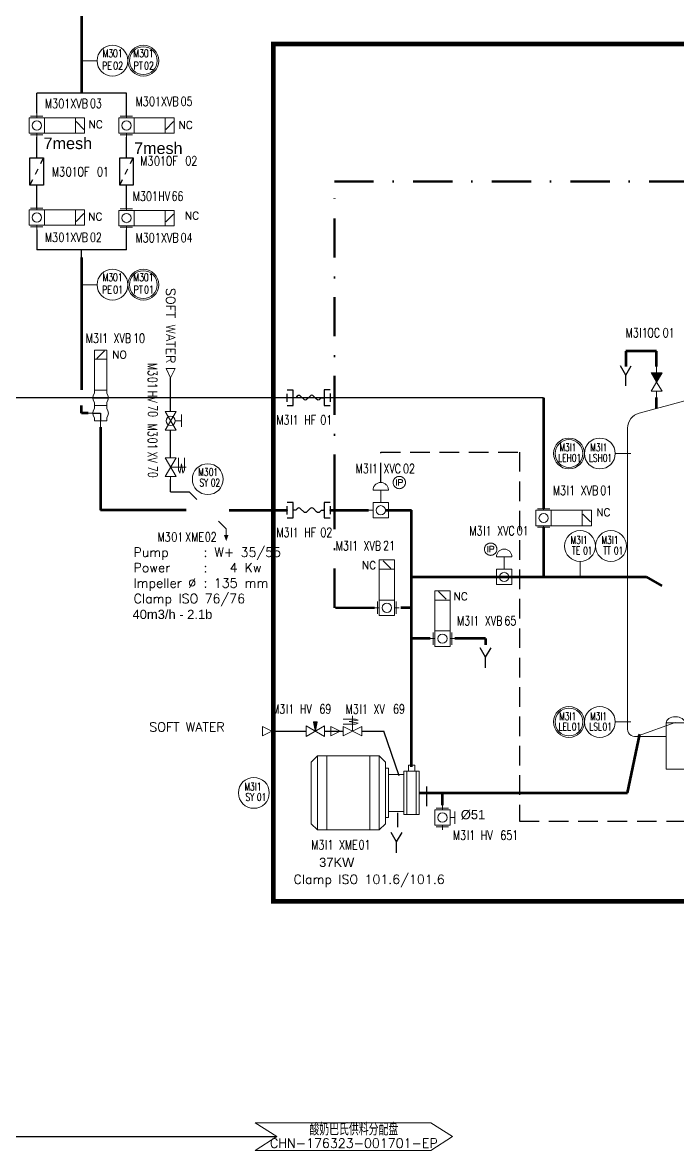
# Model space of a CAD drawing. Header units: inches. Extents: x 11605 to 13264, y 22375 to 23337.
# Drawn here: x 12701.2 to 12913.4, y 22515.1 to 22880.7 of the extents above; entities that cross this region are included whole.
import ezdxf
from ezdxf.enums import TextEntityAlignment as Align

# ---------------------------------------------------------------- set-up
doc = ezdxf.new("R2010")
doc.units = ezdxf.units.IN
doc.header["$MEASUREMENT"] = 0
for name, pattern in [('ACAD_ISO02W100', [15, 12, -3]), ('DASHDOT', [25.4, 12.7, -6.35, 0, -6.35]), ('DASHDOT2', [12.7, 6.35, -3.175, 0, -3.175]), ('DASHED', [19.05, 12.7, -6.35]), ('DASHED2', [9.525, 6.35, -3.175])]:
    doc.linetypes.add(name, pattern=pattern)
for name, color, linetype, lineweight in [('19 Pipe Process', 30, 'Continuous', 30), ('31 Equipment', 7, 'Continuous', 9), ('33 Instruments Labels', 7, 'Continuous', 9), ('43 TXT English', 7, 'Continuous', 9), ('Equipment', 7, 'Continuous', 9), ('Other-material', 7, 'Continuous', 9), ('Pipe-cip', 4, 'DASHDOT', 50), ('Pipe-process', 30, 'Continuous', 70), ('Pipe-water', 5, 'Continuous', 30), ('Valves-other', 7, 'Continuous', 9)]:
    doc.layers.add(name, color=color, linetype=linetype, lineweight=lineweight)
for name, color, linetype in [('DIAMETRE', 7, 'Continuous'), ('LIAISON INSTRUMENTATION', 140, 'DASHED2'), ('MATERIEL-DIVERS', 7, 'Continuous'), ('OTHER MATERIAL', 7, 'Continuous'), ('PIPE_WATER', 5, 'Continuous'), ('REPERES', 7, 'Continuous'), ('Skid', 5, 'Continuous'), ('techn-data', 7, 'Continuous'), ('TEXTES', 7, 'Continuous'), ('TUYAUTERIE-EAU', 5, 'Continuous'), ('TUYAUTERIE-NEP', 4, 'DASHDOT2'), ('TUYAUTERIE-PROCESS', 30, 'Continuous'), ('TXT_FR', 7, 'Continuous'), ('VANNES', 7, 'Continuous')]:
    doc.layers.add(name, color=color, linetype=linetype)
doc.layers.get('REPERES').off()
doc.styles.add('ROMANS', font='ROMANS.SHX')
doc.styles.get("Standard").update_dxf_attribs({"font": 'arial.ttf'})
doc.styles.add('USER1', font='TXT.SHX', dxfattribs={"bigfont": 'gbcbig.shx'})

# ---------------------------------------------------------------- blocks, each defined once
blk = doc.blocks.new('PSTR')
at = {"color": 7}
for p, q in [((3, 1.5), (-3, 1.5)), ((-3, 1.5), (-3, -1.5)), ((-0.6, -0.3), (0.6, 0.3)), ((1.8, 0.9), (3, 1.5)), ((3, -1.5), (3, 1.5)), ((-3, -1.5), (-1.8, -0.9)), ((-3, -1.5), (3, -1.5))]:
    blk.add_line(p, q, dxfattribs=at)
at = {"color": 7, "extrusion": (-1, 0, 0)}
blk.add_point((-3, 0), dxfattribs=at)
at = {"color": 7, "extrusion": (1, 0, 0)}
blk.add_point((3, 0), dxfattribs=at)
blk = doc.blocks.new('APV-VLV-BFLY-SVS-3')
at = {"layer": '31 Equipment', "ltscale": 38}
for p, q in [((1.25, 15.25), (-1.25, 12.75)), ((-2.5, 0), (-4, 0)), ((2.5, 2.5), (-2.5, 2.5)), ((-2.5, 2.5), (-2.5, -2.5)), ((2.5, -2.5), (2.5, 2.5)), ((2.5, 0), (4, 0)), ((-2.5, -2.5), (2.5, -2.5))]:
    blk.add_line(p, q, dxfattribs=at)
at = {"layer": '31 Equipment'}
for p, q in [((-3, 2), (-3, -2)), ((3, -2), (3, 2))]:
    blk.add_line(p, q, dxfattribs=at)
at = {"layer": '31 Equipment', "ltscale": 38}
for points in [[(-2.5, 12.5), (2.5, 12.5), (2.5, 15.5), (-2.5, 15.5)], [(-2.5, 2.5), (2.5, 2.5), (2.5, 12.5), (-2.5, 12.5)]]:
    blk.add_lwpolyline(points, close=True, dxfattribs=at)
blk.add_circle((0, 0), 1.5, dxfattribs=at)
blk = doc.blocks.new('APV-INS-M-L-PE')
at = {"layer": '31 Equipment', "color": 7}
blk.add_line((0, -5), (0, -10), dxfattribs=at)
blk.add_circle((0, 0), 5, dxfattribs=at)
at = {"layer": '33 Instruments Labels', "style": 'ROMANS', "width": 0.8, "flags": 8}
blk.add_attdef('PE', text='', height=3, dxfattribs=at).set_placement((0, 0), align=Align.MIDDLE)
blk = doc.blocks.new('APV-INS-F-L-PT')
at = {"layer": '31 Equipment'}
for radius in [5, 4.5]:
    blk.add_circle((0, 0), radius, dxfattribs=at)
blk = doc.blocks.new('APV-SIGN-ARW-DWG-1')
at = {"layer": '31 Equipment'}
for p, q in [((-32, 4.49), (25, 4.49)), ((-32, 4.49), (-25, 0)), ((25, 4.49), (32, 0)), ((-25, 0), (-32, -4.49)), ((32, 0), (25, -4.49)), ((-32, -4.49), (25, -4.49))]:
    blk.add_line(p, q, dxfattribs=at)
at = {"layer": '31 Equipment', "style": 'ROMANS', "width": 0.8}
for tag, p in [('TEXT1', (0, 0.37)), ('TEXT2', (0, -3.63))]:
    blk.add_attdef(tag, text='', height=3, dxfattribs=at).set_placement(p, align=Align.CENTER)
blk = doc.blocks.new('REPNORM1')
at = {"layer": 'TEXTES', "style": 'ROMANS', "width": 0.75}
for tag, p in [('ZONE', (-9.75, -1.25)), ('SOUSZONE', (-5.25, -1.25)), ('ELEMENT', (-0.75, -1.25)), ('NUM', (5.59, -1.22))]:
    blk.add_attdef(tag, p, '', height=3, dxfattribs=at)
blk = doc.blocks.new('REPINS')
at = {"layer": 'TEXTES', "style": 'ROMANS', "width": 0.75}
for tag, p in [('ZONE', (-3.3, 1)), ('SOUSZONE', (0.1, 1)), ('NUM', (0.2, -3))]:
    blk.add_attdef(tag, p, '', height=2.5, dxfattribs=at)
blk.add_attdef('ELEMENT', text='', height=2.5, dxfattribs=at).set_placement((-0.2, -3), align=Align.RIGHT)
blk = doc.blocks.new('NOR_FLEXMIX_MIXER')
at = {"color": 7}
for p, q in [((-7, 0), (7, 0)), ((-7, -1), (-7, 0)), ((7, 0), (7, -1)), ((-9, -1.5), (-7, -1.5)), ((-9, -1.5), (-9, -3.5)), ((-9, -3.5), (-7, -3.5)), ((7, -1), (-7, -1)), ((-7, -1), (-7, -4)), ((7, -4), (7, -1)), ((-7, -4), (-7, -5)), ((-7, -4), (7, -4)), ((-7, -5), (7, -5)), ((-6, -5), (-6, -10)), ((6, -5), (6, -10)), ((7, -5), (7, -4)), ((8, -10), (-8, -10)), ((-8, -11), (-8, -10)), ((8, -11), (8, -10)), ((-10, -11), (-12, -13)), ((12, -13), (-12, -13)), ((-12, -13), (-12, -16)), ((-10, -11), (10, -11)), ((10, -11), (12, -13)), ((12, -13), (12, -16)), ((12, -16), (-12, -16)), ((-12, -16), (-12, -30)), ((12, -16), (12, -30)), ((-12, -30), (12, -30)), ((-12, -30), (-12, -33)), ((12, -30), (12, -33)), ((12, -33), (-12, -33)), ((-10, -35), (-12, -33)), ((-10, -35), (10, -35)), ((10, -35), (12, -33))]:
    blk.add_line(p, q, dxfattribs=at)
blk = doc.blocks.new('*X94')
at = {"color": 0}
for p, q in [((99, 210), (99, 210)), ((99.01, 209.96), (99.05, 210)), ((99.02, 209.88), (99.14, 210)), ((99.02, 209.92), (99.09, 210)), ((99.03, 209.85), (99.18, 210)), ((99.04, 209.81), (99.23, 210)), ((99.05, 209.73), (99.32, 210)), ((99.05, 209.77), (99.27, 210)), ((99.06, 209.7), (99.36, 210)), ((99.07, 209.66), (99.41, 210)), ((99.08, 209.59), (99.5, 210)), ((99.08, 209.62), (99.45, 210)), ((99.09, 209.55), (99.54, 210)), ((99.1, 209.51), (99.59, 210)), ((99.11, 209.44), (99.68, 210)), ((99.11, 209.47), (99.63, 210)), ((99.12, 209.4), (99.72, 210)), ((99.13, 209.36), (99.77, 210)), ((99.14, 209.29), (99.86, 210)), ((99.14, 209.32), (99.81, 210)), ((99.15, 209.25), (99.9, 210)), ((99.16, 209.21), (99.95, 210)), ((99.17, 209.14), (100.04, 210)), ((99.17, 209.17), (99.99, 210)), ((99.18, 209.1), (100.08, 210)), ((99.19, 209.06), (100.13, 210)), ((99.2, 208.99), (100.22, 210)), ((99.2, 209.02), (100.17, 210)), ((99.21, 208.95), (100.26, 210)), ((99.22, 208.91), (100.31, 210)), ((99.23, 208.84), (100.4, 210)), ((99.23, 208.87), (100.35, 210)), ((99.24, 208.8), (100.44, 210)), ((99.25, 208.76), (100.49, 210)), ((99.26, 208.69), (100.58, 210)), ((99.26, 208.72), (100.53, 210)), ((99.27, 208.65), (100.62, 210)), ((99.28, 208.61), (100.67, 210)), ((99.29, 208.54), (100.76, 210)), ((99.29, 208.57), (100.71, 210)), ((99.3, 208.5), (100.8, 210)), ((99.31, 208.43), (100.89, 210)), ((99.31, 208.46), (100.84, 210)), ((99.32, 208.39), (100.93, 210)), ((99.33, 208.35), (100.98, 210)), ((99.34, 208.31), (100.99, 209.97)), ((99.34, 208.28), (100.98, 209.91)), ((99.35, 208.24), (100.97, 209.86)), ((99.36, 208.2), (100.96, 209.8)), ((99.37, 208.16), (100.95, 209.74)), ((99.37, 208.13), (100.94, 209.69)), ((99.38, 208.09), (100.93, 209.63)), ((99.39, 208.05), (100.92, 209.58)), ((99.4, 208.01), (100.9, 209.52)), ((99.4, 207.98), (100.89, 209.46)), ((99.41, 207.94), (100.88, 209.41)), ((99.42, 207.9), (100.87, 209.35)), ((99.43, 207.86), (100.86, 209.3)), ((99.43, 207.83), (100.85, 209.24)), ((99.44, 207.79), (100.84, 209.18)), ((99.45, 207.75), (100.83, 209.13)), ((99.46, 207.71), (100.81, 209.07)), ((99.46, 207.68), (100.8, 209.02)), ((99.47, 207.64), (100.79, 208.96)), ((99.48, 207.6), (100.78, 208.9)), ((99.49, 207.56), (100.77, 208.85)), ((99.49, 207.53), (100.76, 208.79)), ((99.5, 207.49), (100.75, 208.73)), ((99.51, 207.45), (100.74, 208.68)), ((99.52, 207.41), (100.72, 208.62)), ((99.52, 207.38), (100.71, 208.57)), ((99.53, 207.34), (100.7, 208.51)), ((99.54, 207.3), (100.69, 208.45)), ((99.55, 207.27), (100.68, 208.4)), ((99.55, 207.23), (100.67, 208.34)), ((99.56, 207.19), (100.66, 208.29)), ((99.57, 207.15), (100.65, 208.23)), ((99.58, 207.12), (100.63, 208.17)), ((99.58, 207.08), (100.62, 208.12)), ((99.59, 207.04), (100.61, 208.06)), ((99.6, 207), (100.6, 208)), ((99.61, 206.97), (100.59, 207.95)), ((99.61, 206.93), (100.58, 207.89)), ((99.62, 206.89), (100.57, 207.84)), ((99.63, 206.85), (100.56, 207.78)), ((99.64, 206.82), (100.54, 207.72)), ((99.64, 206.78), (100.53, 207.67)), ((99.65, 206.74), (100.52, 207.61)), ((99.66, 206.7), (100.51, 207.56)), ((99.67, 206.67), (100.5, 207.5)), ((99.67, 206.63), (100.49, 207.44)), ((99.68, 206.59), (100.48, 207.39)), ((99.69, 206.55), (100.47, 207.33)), ((99.7, 206.52), (100.46, 207.28)), ((99.7, 206.48), (100.44, 207.22)), ((99.71, 206.44), (100.43, 207.16)), ((99.72, 206.4), (100.42, 207.11)), ((99.73, 206.37), (100.41, 207.05)), ((99.73, 206.33), (100.4, 206.99)), ((99.74, 206.29), (100.39, 206.94)), ((99.75, 206.25), (100.38, 206.88)), ((99.76, 206.22), (100.37, 206.83)), ((99.76, 206.18), (100.35, 206.77)), ((99.77, 206.14), (100.34, 206.71)), ((99.78, 206.11), (100.33, 206.66)), ((99.79, 206.07), (100.32, 206.6)), ((99.79, 206.03), (100.31, 206.55)), ((99.8, 205.99), (100.3, 206.49)), ((99.81, 205.96), (100.29, 206.43)), ((99.82, 205.92), (100.28, 206.38)), ((99.82, 205.88), (100.26, 206.32)), ((99.83, 205.84), (100.25, 206.26)), ((99.84, 205.81), (100.24, 206.21)), ((99.85, 205.77), (100.23, 206.15)), ((99.85, 205.73), (100.22, 206.1)), ((99.86, 205.69), (100.21, 206.04)), ((99.87, 205.66), (100.2, 205.98)), ((99.88, 205.62), (100.19, 205.93)), ((99.88, 205.58), (100.17, 205.87)), ((99.89, 205.54), (100.16, 205.82)), ((99.9, 205.51), (100.15, 205.76)), ((99.91, 205.47), (100.14, 205.7)), ((99.91, 205.43), (100.13, 205.65)), ((99.92, 205.39), (100.12, 205.59)), ((99.93, 205.36), (100.11, 205.54)), ((99.94, 205.32), (100.1, 205.48)), ((99.94, 205.28), (100.08, 205.42)), ((99.95, 205.24), (100.07, 205.37)), ((99.96, 205.21), (100.06, 205.31)), ((99.97, 205.17), (100.05, 205.25)), ((99.97, 205.13), (100.04, 205.2)), ((99.98, 205.09), (100.03, 205.14)), ((99.99, 205.06), (100.02, 205.09)), ((100, 205.02), (100.01, 205.03))]:
    blk.add_line(p, q, dxfattribs=at)
blk = doc.blocks.new('NOR-REGULATING_VALVE_NEEDLE _TYPE_MANUAL')
at = {"color": 7}
for p, q in [((-3, 1.734), (-3, -1.734)), ((-3, -1.734), (3, 1.734)), ((3, -1.734), (-3, 1.734)), ((0.6, 3), (-0.6, 3)), ((-0.6, 3), (0, 0)), ((0, 0), (0.6, 3)), ((3, 1.734), (3, -1.734))]:
    blk.add_line(p, q, dxfattribs=at)
at = {"color": 7, "extrusion": (-1, 0, 0)}
blk.add_point((-3, 0), dxfattribs=at)
at = {"color": 7, "extrusion": (1, 0, 0)}
blk.add_point((3, 0), dxfattribs=at)
at = {"color": 7, "xscale": 0.599999999999909, "yscale": 0.599999999999909, "zscale": 0.599999999999909}
blk.add_blockref('*X94', (-60, -123), dxfattribs=at)
at = {"layer": 'Equipment', "insert": (0, 0), "char_height": 2.5, "width": 210, "attachment_point": 1}
blk.add_mtext('{\\C5; }', dxfattribs=at)
blk = doc.blocks.new('NOR-SOLENOID_VALVE_2_WAY')
for p, q in [((-1.02, 3.92), (-1.89, 3.58)), ((2.99, 3.92), (-1.02, 3.92)), ((0, -0.01), (0, 4.99)), ((-3.03, -1.48), (2.97, 1.52)), ((-3.03, 1.52), (-3.03, -1.48)), ((2.97, -1.48), (-3.03, 1.52)), ((-1.89, 3.58), (1.05, 3.1)), ((1.05, 3.1), (-1.89, 2.62)), ((-1.02, 2.27), (-1.89, 2.62)), ((2.99, 2.27), (-1.02, 2.27)), ((2.97, 1.52), (2.97, -1.48))]:
    blk.add_line(p, q)
at = {"layer": 'Equipment', "insert": (0, 0), "char_height": 2.5, "width": 210, "attachment_point": 1}
blk.add_mtext('{\\C5; }', dxfattribs=at)
blk = doc.blocks.new('NOR-DRAIN')
for p, q in [((0, 0), (-1.75, 3.03)), ((0, 0), (1.75, 3.03)), ((0, -3.5), (0, 0))]:
    blk.add_line(p, q)
blk = doc.blocks.new('NOR_UTIL-ARROW_LEFT')
for p, q in [((-1.5, 0), (1.5, 1.5)), ((1.5, -1.5), (-1.5, 0)), ((1.5, 1.5), (1.5, -1.5))]:
    blk.add_line(p, q)
blk = doc.blocks.new('nor_instant_mix_tank')
for p, q in [((-46.29, 104.83), (0, 117.24)), ((46.29, 104.83), (0, 117.24)), ((-29.02, 112.1), (-48.32, 106.85)), ((-29.02, 112.1, 10), (-48.32, 106.85, 10)), ((-28.92, 111.71, 10), (-48.22, 106.47, 10)), ((-29.74, 111.49), (-29.19, 109.48)), ((-29.02, 112.1), (-28.92, 111.71, 10)), ((-48.32, 106.85), (-48.22, 106.47, 10)), ((-47.4, 106.69), (-46.86, 104.68)), ((-50, 100), (-50, 2.4)), ((50, 100), (50, 2.4)), ((-50, 6.4), (-52, 4.4)), ((31.5, 4.4), (37.5, 4.4)), ((-47.6, 0), (31.5, 0)), ((37.5, 0), (47.6, 0)), ((31.5, -10.6), (37.5, -10.6))]:
    blk.add_line(p, q)
at = {"linetype": 'DASHED'}
for p in [(-46.59, 0.22), (46.59, 0.22)]:
    blk.add_line(p, (0, 17), dxfattribs=at)
at = {"color": 7}
for p, q in [((-52, 4.4), (-52, -10.6)), ((31.5, 4.4), (31.5, -10.6)), ((37.5, -10.6), (37.5, 4.4)), ((-46, -10.6), (-46, 0.5)), ((-52, -10.6), (-46, -10.6))]:
    blk.add_line(p, q, dxfattribs=at)
for centre, radius, start, end in [((-32.38, 86.32), 26, 82.5821, 127.8219), ((-45, 100), 5, 105, 180), ((45, 100), 5, 0, 75), ((-47.6, 2.4), 2.4, 180, 295), ((47.6, 2.4), 2.4, 245, 0)]:
    blk.add_arc(centre, radius, start, end)
blk.add_ellipse((34.5, 4.4), major_axis=(-3, 0), ratio=0.666667, start_param=3.141593, end_param=6.283185)
blk = doc.blocks.new('APV-VLV-MODUL-BFLY-1')
at = {"layer": '31 Equipment', "linetype": 'ACAD_ISO02W100', "ltscale": 38}
for p, q in [((2.5, 6.5), (-2.5, 6.5)), ((0, 2.5), (0, 6.5))]:
    blk.add_line(p, q, dxfattribs=at)
at = {"layer": '31 Equipment', "ltscale": 38}
for p, q in [((-2.5, 0), (-4, 0)), ((2.5, 2.5), (-2.5, 2.5)), ((-2.5, 2.5), (-2.5, -2.5)), ((2.5, -2.5), (2.5, 2.5)), ((2.5, 0), (4, 0)), ((-2.5, -2.5), (2.5, -2.5))]:
    blk.add_line(p, q, dxfattribs=at)
blk.add_circle((0, 0), 1.5, dxfattribs=at)
at = {"layer": '31 Equipment', "linetype": 'ACAD_ISO02W100', "ltscale": 38}
blk.add_arc((0, 6.5), 2.5, 0, 180, dxfattribs=at)
blk = doc.blocks.new('APV-VLV-IPCNV-GEN-1')
at = {"layer": '31 Equipment', "linetype": 'ACAD_ISO02W100', "ltscale": 38}
blk.add_circle((0, 0), 2, dxfattribs=at)
at = {"layer": '31 Equipment', "style": 'ROMANS'}
blk.add_text('IP', height=2, dxfattribs=at).set_placement((0, 0), align=Align.MIDDLE)
blk = doc.blocks.new('APV-INS-M-L-SY')
at = {"layer": '31 Equipment', "color": 7}
blk.add_circle((0, 0), 5, dxfattribs=at)
blk = doc.blocks.new('APV-INS-M-L-LE1')
at = {"layer": '31 Equipment', "color": 7}
blk.add_line((0, -5), (0, -10), dxfattribs=at)
blk.add_circle((0, 0), 5, dxfattribs=at)
blk = doc.blocks.new('APV-INS-F-L-LS')
at = {"layer": '31 Equipment'}
for radius in [5, 4.5]:
    blk.add_circle((0, 0), radius, dxfattribs=at)
at = {"layer": '33 Instruments Labels', "style": 'ROMANS', "width": 0.8}
blk.add_attdef('LS?', text='', height=3, dxfattribs=at).set_placement((0, 0), align=Align.MIDDLE)
blk = doc.blocks.new('APV-FCE-NRV-GEN-1')
at = {"layer": '31 Equipment'}
h = blk.add_hatch(dxfattribs=at)
h.set_pattern_fill('ANSI31', color=256, scale=0.01, style=0)
h.set_pattern_definition([(45, (0, 0), (-0.02245064, 0.02245064), [])])
h.paths.add_polyline_path([(3, 1.75), (3, -1.75), (0, 0)])
at = {"layer": '31 Equipment', "linetype": 'ACAD_ISO02W100', "ltscale": 38}
for p, q in [((-3, 0), (-5, 0)), ((0, 0), (-3, 1.75)), ((-3, 1.75), (-3, -1.75)), ((0, 0), (-3, -1.75)), ((0, 0), (3, 1.75)), ((0, 0), (3, -1.75)), ((3, 1.75), (3, -1.75)), ((3, 0), (5, 0))]:
    blk.add_line(p, q, dxfattribs=at)
blk = doc.blocks.new('APV-VLVM-BFLY-SVS-1')
at = {"layer": '31 Equipment', "ltscale": 38}
for p, q in [((-2, 4), (2, 4)), ((0, 2.5), (0, 4)), ((-2.5, 0), (-4, 0)), ((2.5, 2.5), (-2.5, 2.5)), ((-2.5, 2.5), (-2.5, -2.5)), ((2.5, -2.5), (2.5, 2.5)), ((2.5, 0), (4, 0)), ((-2.5, -2.5), (2.5, -2.5))]:
    blk.add_line(p, q, dxfattribs=at)
at = {"layer": '31 Equipment'}
for p, q in [((-3, 2), (-3, -2)), ((3, -2), (3, 2))]:
    blk.add_line(p, q, dxfattribs=at)
at = {"layer": '31 Equipment', "ltscale": 38}
blk.add_circle((0, 0), 1.5, dxfattribs=at)
blk = doc.blocks.new('APV-PMP-GEN-FLUSH-1')
at = {"layer": '31 Equipment', "color": 7}
for p, q in [((-3.54, 3.54), (-6, 6)), ((5.99, -6), (3.53, -3.54))]:
    blk.add_line(p, q, dxfattribs=at)
at = {"layer": '31 Equipment', "linetype": 'ACAD_ISO02W100', "ltscale": 38}
blk.add_line((6, -6), (6, -8), dxfattribs=at)
at = {"layer": '31 Equipment'}
blk.add_lwpolyline([(6, -10, 0, 1.5, 0), (6, -8, 1.5, 1.5, 0)], format="xyseb", dxfattribs=at)
blk = doc.blocks.new('APV-VLVM-BALL-KHV+MF-1')
at = {"layer": '31 Equipment', "ltscale": 38}
for p, q in [((-3, 0), (-4, 0)), ((3, 0), (4, 0))]:
    blk.add_line(p, q, dxfattribs=at)
at = {"layer": '31 Equipment'}
for p, q in [((-3, 1.734), (-3, -1.734)), ((-3, -1.734), (3, 1.734)), ((3, -1.734), (-3, 1.734)), ((-2, 3.5), (2, 3.5)), ((0, 1.5), (0, 3.5)), ((3, 1.734), (3, -1.734))]:
    blk.add_line(p, q, dxfattribs=at)
blk.add_circle((0, 0), 1.5, dxfattribs=at)
blk = doc.blocks.new('APV-VLV-SOLV-22-1')
at = {"layer": '31 Equipment', "linetype": 'ACAD_ISO02W100', "ltscale": 38}
for p, q in [((-1, 4.5), (-2, 4)), ((-2, 4), (1, 3.5)), ((3, 4.5), (-1, 4.5)), ((0, 0), (0, 5)), ((-2, 3), (1, 3.5)), ((-1, 2.5), (-2, 3)), ((3, 2.5), (-1, 2.5))]:
    blk.add_line(p, q, dxfattribs=at)
at = {"layer": '31 Equipment', "ltscale": 38}
for p, q in [((-3, 0), (-4, 0)), ((3, 0), (4, 0))]:
    blk.add_line(p, q, dxfattribs=at)
at = {"layer": '31 Equipment'}
for p, q in [((-3, 1.734), (-3, -1.734)), ((-3, -1.734), (3, 1.734)), ((3, -1.734), (-3, 1.734)), ((3, 1.734), (3, -1.734))]:
    blk.add_line(p, q, dxfattribs=at)
blk = doc.blocks.new('APV-SIGN-ARW-FLOW-1')
at = {"layer": '31 Equipment'}
for p, q in [((-1.5, -1.5), (-1.5, 1.5)), ((-1.5, 1.5), (1.5, 0)), ((1.5, 0), (-1.5, -1.5))]:
    blk.add_line(p, q, dxfattribs=at)
blk = doc.blocks.new('REPINS2')
at = {"layer": 'TEXTES', "style": 'ROMANS', "width": 0.7}
for tag, p in [('ZONE', (-3.35, 0.8)), ('SOUSZONE', (0.05, 0.8)), ('NUM', (0.7, -2.6))]:
    blk.add_attdef(tag, p, '', height=2.5, dxfattribs=at)
blk.add_attdef('ELEMENT', text='', height=2.5, dxfattribs=at).set_placement((-1.56, -2.59), align=Align.CENTER)
blk = doc.blocks.new('REPNORM')
at = {"layer": 'TEXTES', "style": 'ROMANS', "width": 0.75}
for tag, p in [('ZONE', (-9.75, -1.25)), ('SOUSZONE', (-5.25, -1.25)), ('ELEMENT', (0, -1.25)), ('NUM', (4.5, -1.25))]:
    blk.add_attdef(tag, p, '', height=3, dxfattribs=at)
blk = doc.blocks.new('TEXT-PUMP_caract_ANGLAIS')
at = {"layer": 'techn-data', "style": 'ROMANS'}
for s, p in [('Pump', (-22, 9)), ('Power', (-22, 4)), ('Kw', (14, 4)), ('Impeller %%C', (-22, -1)), ('mm', (14, -1))]:
    blk.add_text(s, height=3, dxfattribs=at).set_placement(p)
for p in [(2, 9), (2, 4), (2, -1)]:
    blk.add_text(':', height=3, dxfattribs=at).set_placement(p, align=Align.RIGHT)
blk.add_attdef('Type', (4.23, 9), '', height=3, dxfattribs=at)
for tag, p in [('Pui', (11.76, 4)), ('Dia', (11.76, -1))]:
    blk.add_attdef(tag, text='', height=3, dxfattribs=at).set_placement(p, align=Align.RIGHT)
blk = doc.blocks.new('APV-VLV-SSEAT-SW44-4')
at = {"layer": '31 Equipment', "ltscale": 38}
for p, q in [((1.25, 20.25), (-1.25, 17.75)), ((-2, 7.5), (-2, 6.5)), ((2, 7.5), (2, 6.5)), ((-4, 5), (-2.5, 5)), ((-2.5, 0), (-4, 0)), ((-2, 2.5), (-2, 3.5)), ((-2, 2.5), (2, 2.5)), ((-2, 2.5), (-2, 1.5)), ((2, 2.5), (2, 3.5)), ((2, 2.5), (2, 1.5)), ((-2, -1.5), (-2, -2.5)), ((-2, -2.5), (2, -2.5)), ((0, -2.5), (0, -5)), ((2, -1.5), (2, -2.5))]:
    blk.add_line(p, q, dxfattribs=at)
at = {"layer": '31 Equipment', "lineweight": 30}
for p, q in [((-2.5, 5), (2.5, 5)), ((-2.5, 0), (0, 0)), ((0, 0), (0, -2.5))]:
    blk.add_line(p, q, dxfattribs=at)
at = {"layer": '31 Equipment'}
blk.add_line((2.5, 5), (4, 5), dxfattribs=at)
at = {"layer": '31 Equipment', "ltscale": 38}
for points in [[(-2, 17.5), (2, 17.5), (2, 20.5), (-2, 20.5)], [(-2, 7.5), (2, 7.5), (2, 17.5), (-2, 17.5)]]:
    blk.add_lwpolyline(points, close=True, dxfattribs=at)
for centre, start, end in [((0, 5), 143.1301, 216.8699), ((0, 5), 323.1301, 36.8699), ((0, 0), 143.1301, 216.8699), ((0, 0), 323.1301, 36.8699)]:
    blk.add_arc(centre, 2.5, start, end, dxfattribs=at)
blk = doc.blocks.new('BLANK-M')
at = {"color": 7}
for p, q in [((0, 2.5), (0, -2.5)), ((2, 2.5), (0, 2.5)), ((2, 1.33), (2, -1.33)), ((0, -2.5), (2, -2.5)), ((2, -1.33), (2, -1.33))]:
    blk.add_line(p, q, dxfattribs=at)
at = {"layer": 'MATERIEL-DIVERS', "color": 2}
for p in [(0, 0), (2, 0)]:
    blk.add_point(p, dxfattribs=at)
at = {"layer": 'MATERIEL-DIVERS', "color": 7, "extrusion": (-1, 0, 0)}
blk.add_point((0, 0), dxfattribs=at)
at = {"layer": 'MATERIEL-DIVERS', "color": 7, "extrusion": (1, 0, 0)}
blk.add_point((2, 0), dxfattribs=at)
blk = doc.blocks.new('FLEXIBLE')
for p, q in [((-5, 0.2), (-5, -0.2)), ((-4.17, 0), (-5, 0)), ((4.17, 0), (5, 0)), ((5, 0.2), (5, -0.2))]:
    blk.add_line(p, q)
for points in [[(-4.17, 0), (-3.63, 0.5), (-3.42, 0.71), (-3.13, 0.79), (-2.83, 0.71), (-2.58, 0.5), (-1.54, -0.5), (-1.33, -0.71), (-1.04, -0.79), (-0.75, -0.71), (-0.5, -0.5), (0, 0)], [(0, 0), (0.54, 0.5), (0.75, 0.71), (1.04, 0.79), (1.33, 0.71), (1.58, 0.5), (2.62, -0.5), (2.83, -0.71), (3.12, -0.79), (3.42, -0.71), (3.67, -0.5), (4.17, 0)]]:
    blk.add_lwpolyline(points)
at = {"layer": 'TUYAUTERIE-PROCESS', "color": 7, "extrusion": (-1, 0, 0)}
blk.add_point((-5, 0), dxfattribs=at)
at = {"layer": 'TUYAUTERIE-PROCESS', "color": 2}
for p in [(-5, 0), (5, 0)]:
    blk.add_point(p, dxfattribs=at)
at = {"layer": 'TUYAUTERIE-PROCESS', "color": 7, "extrusion": (1, 0, 0)}
blk.add_point((5, 0), dxfattribs=at)

msp = doc.modelspace()

# ---------------------------------------------------------------- linework, layer by layer
at = {"layer": '19 Pipe Process'}
for p, q in [((12705.77, 22851.37), (12705.77, 22857.87)), ((12734.83, 22857.87), (12705.77, 22857.87)), ((12734.83, 22850.55), (12734.83, 22857.87)), ((12705.76, 22837.05), (12705.76, 22843.55)), ((12734.83, 22837.05), (12734.83, 22843.55)), ((12705.76, 22820.55), (12705.76, 22828.05)), ((12734.83, 22820.55), (12734.83, 22828.05)), ((12705.77, 22813.55), (12705.77, 22807.05)), ((12734.83, 22807.05), (12734.83, 22813.55)), ((12734.83, 22807.05), (12705.77, 22807.05)), ((12720.3, 22784.47), (12720.3, 22807.05)), ((12870.02, 22759.1), (12677.28, 22759.1)), ((12870.02, 22759.1), (12800.86, 22759.1))]:
    msp.add_line(p, q, dxfattribs=at)
msp.add_lwpolyline([(12525.43, 22519.64), (12783.52, 22519.64)], dxfattribs=at)
at = {"layer": '31 Equipment', "color": 7}
msp.add_line((12881.84, 22706.04), (12881.84, 22701.04), dxfattribs=at)
for centre in [(12881.84, 22711.04), (12891.84, 22711.04)]:
    msp.add_circle(centre, 5, dxfattribs=at)
at = {"layer": 'LIAISON INSTRUMENTATION'}
msp.add_lwpolyline([(12817.24, 22731.65), (12817.24, 22741.52), (12862.19, 22741.52), (12862.19, 22621.93), (12925.24, 22621.93)], dxfattribs=at)
at = {"layer": 'Pipe-cip'}
for p, q in [((12802.24, 22728.04), (12802.24, 22829.19)), ((12802.24, 22829.19), (12964.24, 22829.19)), ((12802.24, 22691.04), (12802.24, 22728.04)), ((12815.24, 22691.04), (12802.24, 22691.04))]:
    msp.add_line(p, q, dxfattribs=at)
at = {"layer": 'Pipe-process'}
for p, q in [((12720.3, 22959.48), (12720.3, 22857.87)), ((12720.3, 22804.57), (12720.3, 22761.64)), ((12906.66, 22774.21), (12896.66, 22774.21)), ((12896.66, 22774.21), (12896.66, 22769.21)), ((12906.66, 22769.21), (12906.66, 22774.21)), ((12870.02, 22759.1), (12870.02, 22723.14)), ((12906.66, 22755.71), (12906.66, 22759.21)), ((12720.3, 22754.1), (12720.3, 22756.66)), ((12722.46, 22754.1), (12720.3, 22754.1)), ((12726.46, 22749.64), (12726.46, 22722.65)), ((12754.15, 22722.65), (12726.46, 22722.65)), ((12768.15, 22722.65), (12786.86, 22722.65)), ((12800.86, 22722.65), (12813.24, 22722.65)), ((12818.74, 22722.65), (12827.24, 22722.65)), ((12820.24, 22722.65), (12827.24, 22722.65)), ((12827.24, 22714.04), (12827.24, 22722.65)), ((12870.02, 22717.14), (12870.02, 22701.04)), ((12827.24, 22670.95), (12827.24, 22714.04)), ((12827.24, 22701.04), (12854.24, 22701.04)), ((12854.24, 22701.04), (12903.24, 22701.04)), ((12903.24, 22701.04), (12908.29, 22698.13)), ((12827.24, 22691.04), (12823.74, 22691.04)), ((12833.24, 22681.04), (12827.24, 22681.04)), ((12851.24, 22681.04), (12841.24, 22681.04)), ((12851.24, 22681.04), (12851.24, 22679.04)), ((12827.24, 22639.54), (12827.24, 22670.95)), ((12897.24, 22631.04), (12901.24, 22650.04)), ((12829.74, 22631.04), (12897.24, 22631.04)), ((12837.24, 22627.04), (12837.24, 22631.04))]:
    msp.add_line(p, q, dxfattribs=at)
at = {"layer": 'Pipe-water'}
for p, q in [((12781.93, 22651.04), (12793.06, 22651.04)), ((12799.06, 22651.04), (12805.09, 22651.04)), ((12811.09, 22651.04), (12818.24, 22651.04))]:
    msp.add_line(p, q, dxfattribs=at)
at = {"layer": 'PIPE_WATER'}
for p, q in [((12823.24, 22636.54), (12818.24, 22651.04)), ((12822.74, 22619.94), (12822.74, 22624.54))]:
    msp.add_line(p, q, dxfattribs=at)
at = {"layer": 'Skid', "linetype": 'DASHDOT2', "ltscale": 3, "const_width": 1.5}
msp.add_lwpolyline([(13181.12, 22873.75), (12782.41, 22873.75), (12782.41, 22595.85), (13181.12, 22595.85)], close=True, dxfattribs=at)
at = {"layer": 'TUYAUTERIE-EAU'}
for p, q in [((12749.15, 22754.65), (12749.15, 22765.63)), ((12749.15, 22739.65), (12749.15, 22748.65)), ((12749.15, 22728.65), (12749.15, 22732.65)), ((12749.15, 22728.65), (12755.15, 22728.65))]:
    msp.add_line(p, q, dxfattribs=at)
at = {"layer": 'TUYAUTERIE-NEP'}
msp.add_line((12832.11, 22633.09), (12832.11, 22625.94), dxfattribs=at)

# ---------------------------------------------------------------- block references
at = {"layer": '31 Equipment', "xscale": -1}
for name, p, rotation in [('APV-SIGN-ARW-FLOW-1', (12749.15, 22767.13), 90), ('APV-VLVM-BALL-KHV+MF-1', (12749.15, 22751.65), 270), ('APV-VLV-SOLV-22-1', (12749.15, 22736.65), 270)]:
    msp.add_blockref(name, p, dxfattribs=dict(at, rotation=rotation))
at = {"layer": '31 Equipment'}
for name, p in [('APV-PMP-GEN-FLUSH-1', (12761.15, 22722.65)), ('APV-SIGN-ARW-FLOW-1', (12780.43, 22651.04))]:
    msp.add_blockref(name, p, dxfattribs=at)
at = {"layer": '33 Instruments Labels', "xscale": -1, "rotation": 270}
for p in [(12730.3, 22868.37), (12730.3, 22795.76)]:
    msp.add_blockref('APV-INS-M-L-PE', p, dxfattribs=at)
at = {"layer": '33 Instruments Labels'}
for name, p in [('APV-INS-F-L-PT', (12740.3, 22868.37)), ('APV-INS-F-L-PT', (12740.3, 22795.76)), ('APV-INS-M-L-SY', (12761.18, 22732.74))]:
    msp.add_blockref(name, p, dxfattribs=at)
at = {"layer": 'MATERIEL-DIVERS', "linetype": 'DASHED2', "xscale": -1.469999999999999, "yscale": 1.469999999999999, "zscale": 1.469999999999999, "rotation": 270}
for p in [(12705.76, 22832.46), (12734.83, 22832.46)]:
    msp.add_blockref('PSTR', p, dxfattribs=at)
at = {"layer": 'MATERIEL-DIVERS', "rotation": 180.2379959605948}
for p in [(12793.86, 22759.12), (12793.86, 22722.67)]:
    msp.add_blockref('FLEXIBLE', p, dxfattribs=at)
at = {"layer": 'MATERIEL-DIVERS'}
ref = msp.add_blockref('APV-SIGN-ARW-DWG-1', (12808.52, 22519.64), dxfattribs=at)
ref.add_attrib('TEXT1', '酸奶巴氏供料分配盘', dxfattribs={"layer": '31 Equipment', "height": 4, "style": 'USER1'}).set_placement((12808.52, 22520.01), align=Align.CENTER)
ref.add_attrib('TEXT2', 'CHN-176323-001701-EP', dxfattribs={"layer": '31 Equipment', "height": 3, "style": 'USER1'}).set_placement((12808.52, 22516.01), align=Align.CENTER)
at = {"layer": 'OTHER MATERIAL', "xscale": -1}
for p in [(12896.68, 22766.46), (12851.24, 22675.04), (12822.39, 22615.14)]:
    msp.add_blockref('NOR-DRAIN', p, dxfattribs=at)
for name, p, rotation in [('APV-INS-F-L-LS', (12878.24, 22741.04), 180), ('APV-INS-M-L-LE1', (12888.24, 22741.04), 90), ('APV-INS-F-L-LS', (12878.24, 22654.04), 90), ('APV-INS-M-L-LE1', (12888.24, 22654.04), 90)]:
    msp.add_blockref(name, p, dxfattribs=dict(at, rotation=rotation))
at = {"layer": 'Other-material', "rotation": 270}
msp.add_blockref('NOR_FLEXMIX_MIXER', (12829.74, 22631.04), dxfattribs=at)
at = {"layer": 'Pipe-process', "xscale": -1, "rotation": 270}
msp.add_blockref('APV-FCE-NRV-GEN-1', (12906.66, 22764.21), dxfattribs=at)
at = {"layer": 'REPERES'}
for name, p, values in [('REPINS', (12730.32, 22868.52), {'ZONE': 'M3', 'SOUSZONE': '01', 'ELEMENT': 'PE', 'NUM': '02'}), ('REPINS', (12740.32, 22868.52), {'ZONE': 'M3', 'SOUSZONE': '01', 'ELEMENT': 'PT', 'NUM': '02'}), ('REPINS', (12730.32, 22795.91), {'ZONE': 'M3', 'SOUSZONE': '01', 'ELEMENT': 'PE', 'NUM': '01'}), ('REPINS', (12740.32, 22795.91), {'ZONE': 'M3', 'SOUSZONE': '01', 'ELEMENT': 'PT', 'NUM': '01'}), ('REPNORM1', (12731.4, 22778.15), {'ZONE': 'M3', 'SOUSZONE': 'I1', 'ELEMENT': 'XVB', 'NUM': '10'}), ('REPINS2', (12878.5, 22740.96), {'ZONE': 'M3', 'SOUSZONE': 'I1', 'NUM': '01', 'ELEMENT': 'LEH'}), ('REPINS2', (12888.5, 22740.96), {'ZONE': 'M3', 'SOUSZONE': 'I1', 'NUM': '01', 'ELEMENT': 'LSH'}), ('REPINS2', (12761.46, 22732.97), {'ZONE': 'M3', 'SOUSZONE': '01', 'NUM': '02', 'ELEMENT': 'SY'}), ('REPNORM1', (12818.87, 22735.9), {'ZONE': 'M3', 'SOUSZONE': 'I1', 'ELEMENT': 'XVC', 'NUM': '02'}), ('REPNORM1', (12882.79, 22728.82), {'ZONE': 'M3', 'SOUSZONE': 'I1', 'ELEMENT': 'XVB', 'NUM': '01'}), ('REPNORM1', (12754.63, 22713.73), {'ZONE': 'M3', 'SOUSZONE': '01', 'ELEMENT': 'XME', 'NUM': '02'}), ('REPNORM1', (12855.72, 22715.75), {'ZONE': 'M3', 'SOUSZONE': 'I1', 'ELEMENT': 'XVC', 'NUM': '01'}), ('REPNORM1', (12812.42, 22710.9), {'ZONE': 'M3', 'SOUSZONE': 'I1', 'ELEMENT': 'XVB', 'NUM': '21'}), ('REPINS2', (12882.12, 22710.95), {'ZONE': 'M3', 'SOUSZONE': 'I1', 'NUM': '01', 'ELEMENT': 'TE'}), ('REPINS2', (12892.12, 22710.95), {'ZONE': 'M3', 'SOUSZONE': 'I1', 'NUM': '01', 'ELEMENT': 'TT'}), ('REPNORM1', (12851.73, 22686.57), {'ZONE': 'M3', 'SOUSZONE': 'I1', 'ELEMENT': 'XVB', 'NUM': '65'}), ('REPNORM1', (12791.78, 22657.99), {'ZONE': 'M3', 'SOUSZONE': 'I1', 'ELEMENT': 'HV', 'NUM': '69'}), ('REPNORM1', (12815.63, 22657.97), {'ZONE': 'M3', 'SOUSZONE': 'I1', 'ELEMENT': 'XV', 'NUM': '69'}), ('REPINS2', (12878.44, 22653.85), {'ZONE': 'M3', 'SOUSZONE': 'I1', 'NUM': '01', 'ELEMENT': 'LEL'}), ('REPINS2', (12888.44, 22653.85), {'ZONE': 'M3', 'SOUSZONE': 'I1', 'NUM': '01', 'ELEMENT': 'LSL'}), ('REPINS2', (12776.42, 22631.03), {'ZONE': 'M3', 'SOUSZONE': 'I1', 'NUM': '01', 'ELEMENT': 'SY'}), ('REPNORM1', (12804.46, 22613.95), {'ZONE': 'M3', 'SOUSZONE': 'I1', 'ELEMENT': 'XME', 'NUM': '01'}), ('REPNORM1', (12850.41, 22617.05), {'ZONE': 'M3', 'SOUSZONE': 'I1', 'ELEMENT': 'HV', 'NUM': '651'})]:
    msp.add_blockref(name, p, dxfattribs=at).add_auto_attribs(values)
ref = msp.add_blockref('REPNORM1', (12717.39, 22854.24), dxfattribs=at)
ref.add_attrib('ZONE', 'M3', (12708.39, 22852.99), dxfattribs={"layer": 'TEXTES', "height": 3, "style": 'ROMANS', "width": 0.75})
ref.add_attrib('SOUSZONE', '01', (12712.76, 22852.99), dxfattribs={"layer": 'TEXTES', "height": 3, "style": 'ROMANS', "width": 0.75})
ref.add_attrib('ELEMENT', 'XVB', (12716.64, 22852.99), dxfattribs={"layer": 'TEXTES', "height": 3, "style": 'ROMANS', "width": 0.75})
ref.add_attrib('NUM', '03', (12722.98, 22853.02), dxfattribs={"layer": 'TEXTES', "height": 3, "style": 'ROMANS', "width": 0.75})
ref = msp.add_blockref('REPNORM1', (12746.78, 22854.93), dxfattribs=at)
ref.add_attrib('ZONE', 'M3', (12737.78, 22853.68), dxfattribs={"layer": 'TEXTES', "height": 3, "style": 'ROMANS', "width": 0.75})
ref.add_attrib('SOUSZONE', '01', (12742.16, 22853.68), dxfattribs={"layer": 'TEXTES', "height": 3, "style": 'ROMANS', "width": 0.75})
ref.add_attrib('ELEMENT', 'XVB', (12746.03, 22853.68), dxfattribs={"layer": 'TEXTES', "height": 3, "style": 'ROMANS', "width": 0.75})
ref.add_attrib('NUM', '05', (12752.37, 22853.71), dxfattribs={"layer": 'TEXTES', "height": 3, "style": 'ROMANS', "width": 0.75})
ref = msp.add_blockref('REPNORM1', (12748.32, 22835.65), dxfattribs=at)
ref.add_attrib('ZONE', 'M3', (12739.32, 22834.4), dxfattribs={"layer": 'TEXTES', "height": 3, "style": 'ROMANS', "width": 0.75})
ref.add_attrib('SOUSZONE', '01', (12743.77, 22834.4), dxfattribs={"layer": 'TEXTES', "height": 3, "style": 'ROMANS', "width": 0.75})
ref.add_attrib('ELEMENT', 'OF', (12747.58, 22834.4), dxfattribs={"layer": 'TEXTES', "height": 3, "style": 'ROMANS', "width": 0.75})
ref.add_attrib('NUM', '02', (12753.91, 22834.43), dxfattribs={"layer": 'TEXTES', "height": 3, "style": 'ROMANS', "width": 0.75})
ref = msp.add_blockref('REPNORM1', (12719.69, 22832.11), dxfattribs=at)
ref.add_attrib('ZONE', 'M3', (12710.69, 22830.86), dxfattribs={"layer": 'TEXTES', "height": 3, "style": 'ROMANS', "width": 0.75})
ref.add_attrib('SOUSZONE', '01', (12715.15, 22830.86), dxfattribs={"layer": 'TEXTES', "height": 3, "style": 'ROMANS', "width": 0.75})
ref.add_attrib('ELEMENT', 'OF', (12718.94, 22830.86), dxfattribs={"layer": 'TEXTES', "height": 3, "style": 'ROMANS', "width": 0.75})
ref.add_attrib('NUM', '01', (12725.27, 22830.89), dxfattribs={"layer": 'TEXTES', "height": 3, "style": 'ROMANS', "width": 0.75})
ref = msp.add_blockref('REPNORM1', (12745.87, 22824.18), dxfattribs=at)
ref.add_attrib('ZONE', 'M3', (12736.87, 22822.93), dxfattribs={"layer": 'TEXTES', "height": 3, "style": 'ROMANS', "width": 0.75})
ref.add_attrib('SOUSZONE', '01', (12741.15, 22822.93), dxfattribs={"layer": 'TEXTES', "height": 3, "style": 'ROMANS', "width": 0.75})
ref.add_attrib('ELEMENT', 'HV', (12745.12, 22822.93), dxfattribs={"layer": 'TEXTES', "height": 3, "style": 'ROMANS', "width": 0.75})
ref.add_attrib('NUM', '66', (12749.44, 22822.96), dxfattribs={"layer": 'TEXTES', "height": 3, "style": 'ROMANS', "width": 0.75})
ref = msp.add_blockref('REPNORM1', (12717.39, 22810.86), dxfattribs=at)
ref.add_attrib('ZONE', 'M3', (12708.39, 22809.61), dxfattribs={"layer": 'TEXTES', "height": 3, "style": 'ROMANS', "width": 0.75})
ref.add_attrib('SOUSZONE', '01', (12712.8, 22809.61), dxfattribs={"layer": 'TEXTES', "height": 3, "style": 'ROMANS', "width": 0.75})
ref.add_attrib('ELEMENT', 'XVB', (12716.64, 22809.61), dxfattribs={"layer": 'TEXTES', "height": 3, "style": 'ROMANS', "width": 0.75})
ref.add_attrib('NUM', '02', (12722.98, 22809.63), dxfattribs={"layer": 'TEXTES', "height": 3, "style": 'ROMANS', "width": 0.75})
ref = msp.add_blockref('REPNORM1', (12746.78, 22810.74), dxfattribs=at)
ref.add_attrib('ZONE', 'M3', (12737.78, 22809.49), dxfattribs={"layer": 'TEXTES', "height": 3, "style": 'ROMANS', "width": 0.75})
ref.add_attrib('SOUSZONE', '01', (12742.06, 22809.49), dxfattribs={"layer": 'TEXTES', "height": 3, "style": 'ROMANS', "width": 0.75})
ref.add_attrib('ELEMENT', 'XVB', (12746.03, 22809.49), dxfattribs={"layer": 'TEXTES', "height": 3, "style": 'ROMANS', "width": 0.75})
ref.add_attrib('NUM', '04', (12752.37, 22809.52), dxfattribs={"layer": 'TEXTES', "height": 3, "style": 'ROMANS', "width": 0.75})
ref = msp.add_blockref('REPNORM', (12905.62, 22779.95), dxfattribs=at)
ref.add_attrib('ZONE', 'M3', (12896.62, 22778.7), dxfattribs={"layer": 'TEXTES', "height": 3, "style": 'ROMANS', "width": 0.75})
ref.add_attrib('SOUSZONE', 'I1', (12901.05, 22778.7), dxfattribs={"layer": 'TEXTES', "height": 3, "style": 'ROMANS', "width": 0.75})
ref.add_attrib('ELEMENT', 'OC', (12903.62, 22778.7), dxfattribs={"layer": 'TEXTES', "height": 3, "style": 'ROMANS', "width": 0.75})
ref.add_attrib('NUM', '01', (12908.62, 22778.7), dxfattribs={"layer": 'TEXTES', "height": 3, "style": 'ROMANS', "width": 0.75})
ref = msp.add_blockref('REPNORM1', (12743.04, 22760.64), dxfattribs=dict(at, rotation=270))
ref.add_attrib('ZONE', 'M3', (12741.79, 22770.39), dxfattribs={"layer": 'TEXTES', "height": 3, "rotation": 270, "style": 'ROMANS', "width": 0.75})
ref.add_attrib('SOUSZONE', '01', (12741.79, 22765.89), dxfattribs={"layer": 'TEXTES', "height": 3, "rotation": 270, "style": 'ROMANS', "width": 0.75})
ref.add_attrib('ELEMENT', 'HV', (12741.79, 22761.39), dxfattribs={"layer": 'TEXTES', "height": 3, "rotation": 270, "style": 'ROMANS', "width": 0.75})
ref.add_attrib('NUM', '70', (12741.87, 22756.72), dxfattribs={"layer": 'TEXTES', "height": 3, "rotation": 270, "style": 'ROMANS', "width": 0.75})
ref = msp.add_blockref('REPNORM', (12793.18, 22751.68), dxfattribs=at)
ref.add_attrib('ZONE', 'M3', (12783.43, 22750.43), dxfattribs={"layer": 'TEXTES', "height": 3, "style": 'ROMANS', "width": 0.75})
ref.add_attrib('SOUSZONE', 'I1', (12787.93, 22750.43), dxfattribs={"layer": 'TEXTES', "height": 3, "style": 'ROMANS', "width": 0.75})
ref.add_attrib('ELEMENT', 'HF', (12792.45, 22750.43), dxfattribs={"layer": 'TEXTES', "height": 3, "style": 'ROMANS', "width": 0.75})
ref.add_attrib('NUM', '01', (12797.68, 22750.43), dxfattribs={"layer": 'TEXTES', "height": 3, "style": 'ROMANS', "width": 0.75})
ref = msp.add_blockref('REPNORM1', (12743.04, 22740.96), dxfattribs=dict(at, rotation=270))
ref.add_attrib('ZONE', 'M3', (12741.79, 22750.71), dxfattribs={"layer": 'TEXTES', "height": 3, "rotation": 270, "style": 'ROMANS', "width": 0.75})
ref.add_attrib('SOUSZONE', '01', (12741.79, 22746.21), dxfattribs={"layer": 'TEXTES', "height": 3, "rotation": 270, "style": 'ROMANS', "width": 0.75})
ref.add_attrib('ELEMENT', 'XV', (12741.79, 22741.71), dxfattribs={"layer": 'TEXTES', "height": 3, "rotation": 270, "style": 'ROMANS', "width": 0.75})
ref.add_attrib('NUM', '70', (12741.87, 22737.04), dxfattribs={"layer": 'TEXTES', "height": 3, "rotation": 270, "style": 'ROMANS', "width": 0.75})
ref = msp.add_blockref('REPNORM', (12793.18, 22715.23), dxfattribs=at)
ref.add_attrib('ZONE', 'M3', (12783.43, 22713.98), dxfattribs={"layer": 'TEXTES', "height": 3, "style": 'ROMANS', "width": 0.75})
ref.add_attrib('SOUSZONE', 'I1', (12787.93, 22713.98), dxfattribs={"layer": 'TEXTES', "height": 3, "style": 'ROMANS', "width": 0.75})
ref.add_attrib('ELEMENT', 'HF', (12792.45, 22713.98), dxfattribs={"layer": 'TEXTES', "height": 3, "style": 'ROMANS', "width": 0.75})
ref.add_attrib('NUM', '02', (12797.68, 22713.98), dxfattribs={"layer": 'TEXTES', "height": 3, "style": 'ROMANS', "width": 0.75})
at = {"layer": 'TUYAUTERIE-EAU', "rotation": 180}
for p in [(12788.86, 22759.1), (12788.86, 22722.65)]:
    msp.add_blockref('BLANK-M', p, dxfattribs=at)
at = {"layer": 'TUYAUTERIE-EAU'}
for p in [(12798.86, 22759.14), (12798.86, 22722.69)]:
    msp.add_blockref('BLANK-M', p, dxfattribs=at)
at = {"layer": 'TUYAUTERIE-PROCESS'}
msp.add_blockref('TEXT-PUMP_caract_ANGLAIS', (12759.09, 22698.55), dxfattribs=at).add_auto_attribs({'Dia': '135', 'Pui': '4', 'Type': 'W+ 35/55'})
at = {"layer": 'Valves-other', "xscale": -1}
for name, p in [('nor_instant_mix_tank', (12947.26, 22649.3)), ('NOR-SOLENOID_VALVE_2_WAY', (12808.06, 22651.04)), ('NOR-REGULATING_VALVE_NEEDLE _TYPE_MANUAL', (12796.06, 22651.04)), ('NOR_UTIL-ARROW_LEFT', (12802.56, 22651.04))]:
    msp.add_blockref(name, p, dxfattribs=at)
at = {"layer": 'VANNES', "rotation": 270}
for p in [(12705.77, 22847.37), (12870.02, 22720.14)]:
    msp.add_blockref('APV-VLV-BFLY-SVS-3', p, dxfattribs=at)
at = {"layer": 'VANNES', "xscale": -1}
for name, p, rotation in [('APV-VLV-BFLY-SVS-3', (12734.83, 22847.37), 270), ('APV-VLV-BFLY-SVS-3', (12705.77, 22817.55), 270), ('APV-VLV-BFLY-SVS-3', (12734.83, 22817.37), 270), ('APV-VLVM-BFLY-SVS-1', (12837.24, 22623.04), 269.9998479605054)]:
    msp.add_blockref(name, p, dxfattribs=dict(at, rotation=rotation))
at = {"layer": 'VANNES'}
for name, p in [('APV-VLV-SSEAT-SW44-4', (12726.46, 22754.1)), ('APV-VLV-IPCNV-GEN-1', (12823.25, 22731.65)), ('APV-VLV-IPCNV-GEN-1', (12852.86, 22710.04))]:
    msp.add_blockref(name, p, dxfattribs=at)
at = {"layer": 'VANNES', "xscale": -1}
for name, p in [('APV-VLV-MODUL-BFLY-1', (12817.24, 22722.65)), ('APV-VLV-MODUL-BFLY-1', (12857.24, 22701.04)), ('APV-VLV-BFLY-SVS-3', (12819.24, 22691.04)), ('APV-VLV-BFLY-SVS-3', (12837.24, 22681.04)), ('APV-INS-M-L-SY', (12776.12, 22631.04))]:
    msp.add_blockref(name, p, dxfattribs=at)

# ---------------------------------------------------------------- texts
at = {"layer": '43 TXT English', "color": 1}
for p in [(12707.97, 22843.47), (12737.3, 22841.89)]:
    msp.add_text('7mesh', height=3.75, dxfattribs=at).set_placement(p, align=Align.TOP_LEFT)
at = {"layer": 'DIAMETRE'}
for s, p in [('40m3/h - 2.1b', (12736.8, 22687.4)), ('%%C51', (12843.19, 22622.5)), ('37KW', (12797.26, 22607.02))]:
    msp.add_text(s, height=3, dxfattribs=at).set_placement(p)
at = {"layer": 'techn-data', "style": 'ROMANS'}
for s, p in [('NC', (12724.87, 22847.74)), ('NC', (12753.98, 22847.55)), ('NC', (12724.76, 22817.86)), ('NC', (12756.08, 22818.13)), ('NO', (12732.55, 22773.06)), ('NC', (12889.42, 22722.01)), ('NC', (12813.45, 22704.85)), ('NC', (12843.12, 22694.74))]:
    msp.add_text(s, height=2.5, dxfattribs=at).set_placement(p, align=Align.MIDDLE_CENTER)
at = {"layer": 'TXT_FR', "style": 'ROMANS'}
for s, p in [('Clamp ISO 76/76', (12737.14, 22692.52)), ('Clamp ISO 101.6/101.6', (12788.97, 22601.52))]:
    msp.add_text(s, height=3, dxfattribs=at).set_placement(p)
at = {"layer": 'TXT_FR', "insert": (12749.15, 22782.5), "char_height": 3, "width": 55, "attachment_point": 5, "rotation": 270, "style": 'ROMANS'}
msp.add_mtext('SOFT WATER', dxfattribs=at)
at = {"layer": 'TXT_FR', "insert": (12754.43, 22652.41), "char_height": 3, "width": 55, "attachment_point": 5, "style": 'ROMANS'}
msp.add_mtext('SOFT WATER', dxfattribs=at)

doc.saveas('drawing.dxf')
